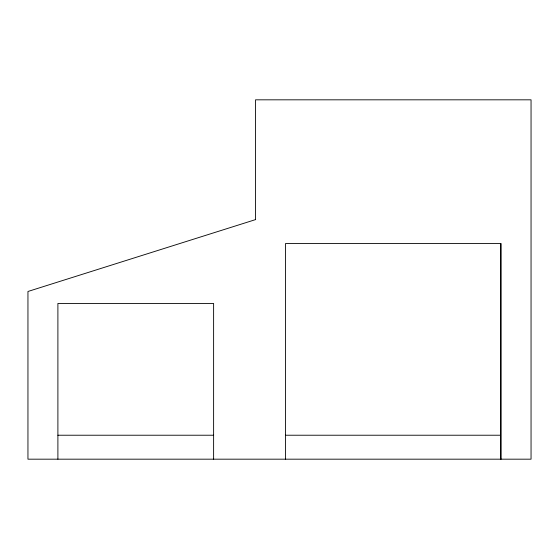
<?xml version="1.0" encoding="UTF-8"?>
<svg xmlns="http://www.w3.org/2000/svg" width="559" height="559" viewBox="0 0 559 559"><rect width="100%" height="100%" fill="white"/><g stroke="black" fill="none" stroke-linecap="round" stroke-linejoin="round"><path stroke-width="0.84" d="M57.898 435.223L213.615 435.223M285.488 435.223L500.626 435.223M501.102 459.177L501.102 243.563L285.488 243.563L285.488 459.177M500.626 243.563L500.626 459.177M213.615 459.177L213.615 303.46L57.898 303.46L57.898 459.177M255.54 219.61L27.95 291.477L27.95 459.177L531.05 459.177L531.05 99.823L255.54 99.823L255.54 219.61"/></g></svg>
